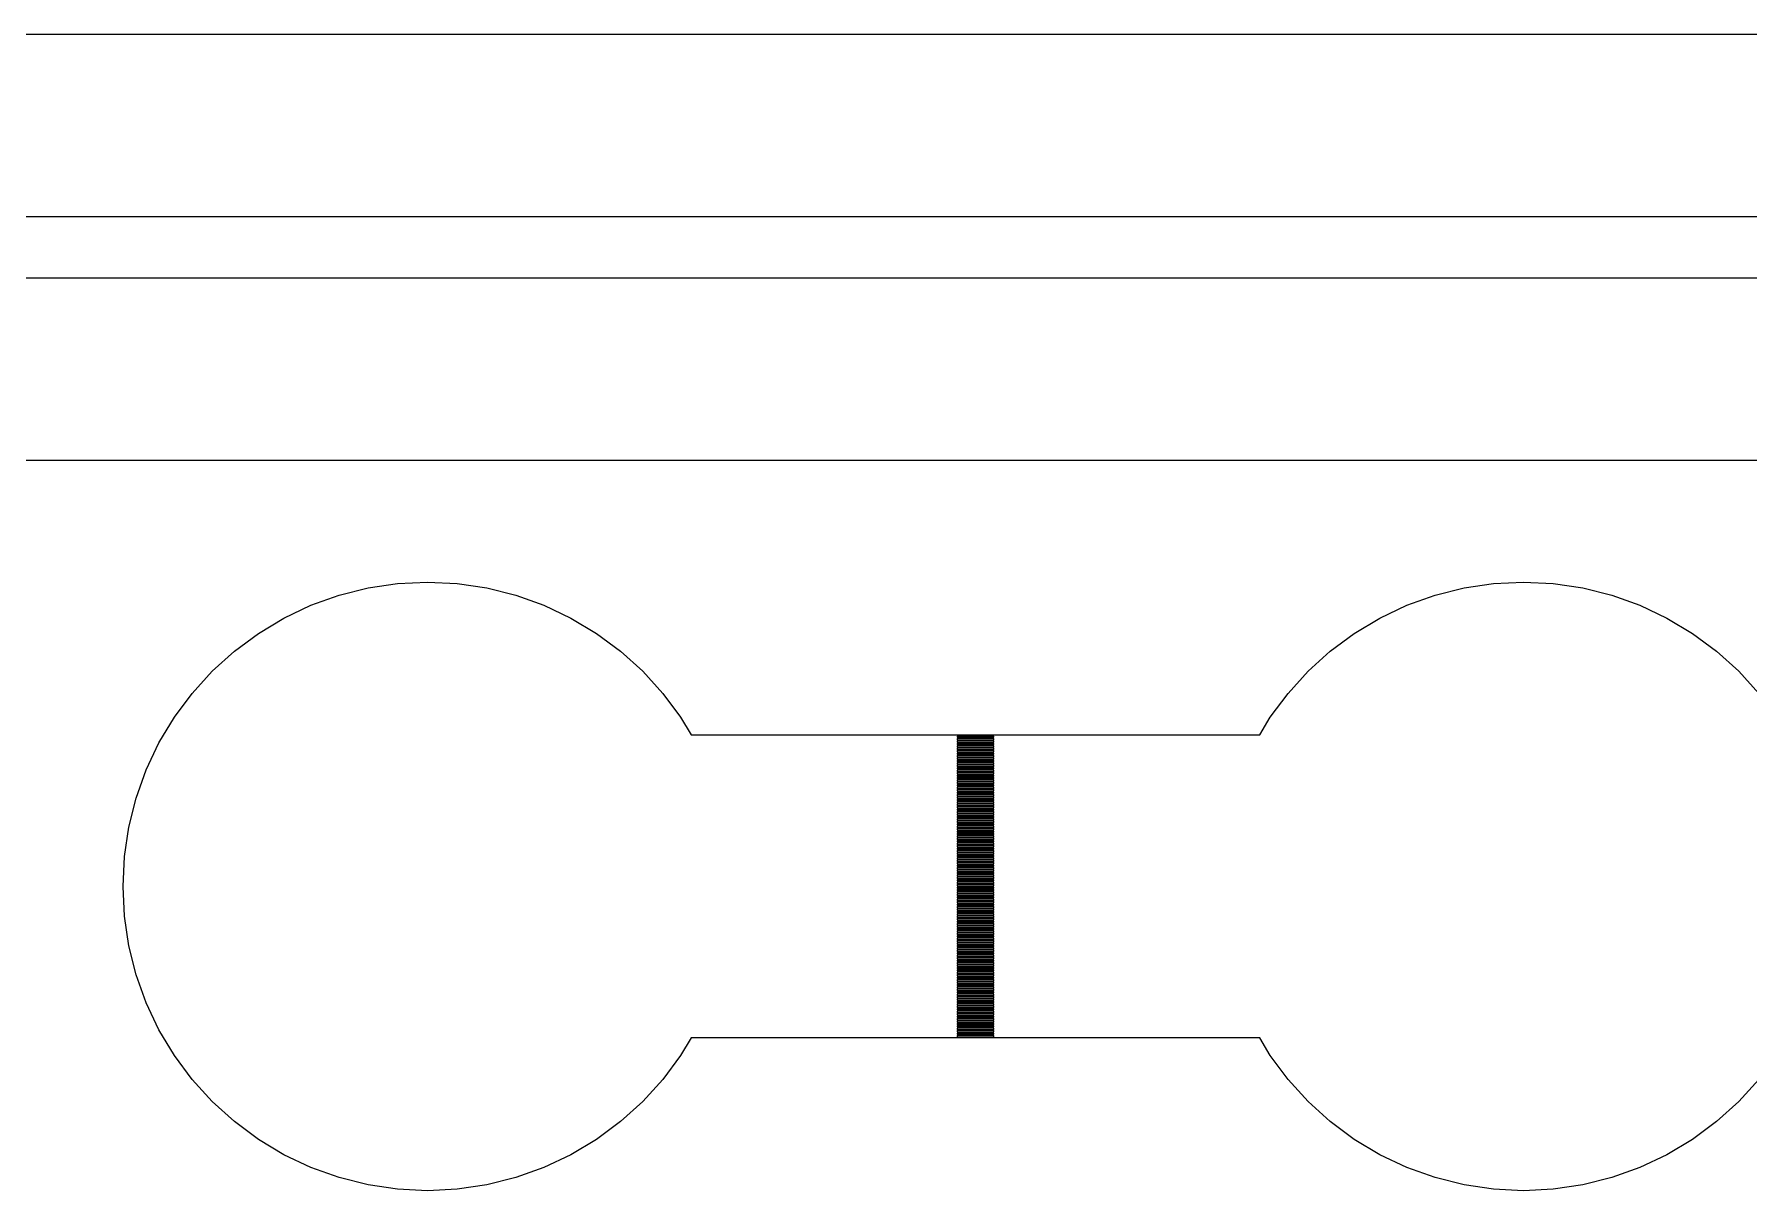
# Model space of a CAD drawing. Extents: x -16 to 132, y -40 to 113.
# Drawn here: x 84.13 to 98.53, y 66.47 to 76.18 of the extents above; entities that cross this region are included whole.
import ezdxf

# ---------------------------------------------------------------- set-up
doc = ezdxf.new("R2010")
doc.units = 0

msp = doc.modelspace()

# ---------------------------------------------------------------- linework, layer by layer
for p, q in [((-2.55649, 76.1837), (112.997, 76.1837)), ((111.463, 74.6498), (-1.0226, 74.6498)), ((-0.51129, 74.1385), (110.952, 74.1385)), ((109.418, 72.6046), (1.0226, 72.6046)), ((86.9335, 71.5329), (87.1817, 71.5697)), ((87.1817, 71.5697), (87.4323, 71.582)), ((87.4323, 71.582), (87.6829, 71.5697)), ((87.6829, 71.5697), (87.931, 71.5329)), ((96.1369, 71.5329), (96.3851, 71.5697)), ((96.3851, 71.5697), (96.6357, 71.582)), ((96.6357, 71.582), (96.8863, 71.5697)), ((96.8863, 71.5697), (97.1344, 71.5329)), ((86.454, 71.3874), (86.6902, 71.4719)), ((86.6902, 71.4719), (86.9335, 71.5329)), ((87.931, 71.5329), (88.1744, 71.4719)), ((88.1744, 71.4719), (88.4106, 71.3874)), ((95.6574, 71.3874), (95.8936, 71.4719)), ((95.8936, 71.4719), (96.1369, 71.5329)), ((97.1344, 71.5329), (97.3778, 71.4719)), ((97.3778, 71.4719), (97.614, 71.3874)), ((86.012, 71.1511), (86.2272, 71.2801)), ((86.2272, 71.2801), (86.454, 71.3874)), ((88.4106, 71.3874), (88.6374, 71.2801)), ((88.6374, 71.2801), (88.8526, 71.1511)), ((95.2154, 71.1511), (95.4306, 71.2801)), ((95.4306, 71.2801), (95.6574, 71.3874)), ((97.614, 71.3874), (97.8408, 71.2801)), ((97.8408, 71.2801), (98.056, 71.1511)), ((85.8105, 71.0017), (86.012, 71.1511)), ((88.8526, 71.1511), (89.0541, 71.0017)), ((95.0139, 71.0017), (95.2154, 71.1511)), ((98.056, 71.1511), (98.2575, 71.0017)), ((85.6246, 70.8332), (85.8105, 71.0017)), ((89.0541, 71.0017), (89.24, 70.8332)), ((94.828, 70.8332), (95.0139, 71.0017)), ((98.2575, 71.0017), (98.4434, 70.8332)), ((85.4561, 70.6473), (85.6246, 70.8332)), ((89.24, 70.8332), (89.4085, 70.6473)), ((94.6595, 70.6473), (94.828, 70.8332)), ((98.4434, 70.8332), (98.6119, 70.6473)), ((85.3067, 70.4458), (85.4561, 70.6473)), ((89.4085, 70.6473), (89.5579, 70.4458)), ((94.51, 70.4458), (94.6595, 70.6473)), ((85.1777, 70.2306), (85.3067, 70.4458)), ((89.5579, 70.4458), (89.6461, 70.2986)), ((94.4218, 70.2986), (94.51, 70.4458)), ((89.6461, 70.2986), (94.4218, 70.2986)), ((92.1874, 70.2884), (91.8806, 70.2884)), ((91.8806, 70.2884), (91.8806, 70.2782)), ((91.8806, 70.2782), (92.1874, 70.2782)), ((92.1874, 70.2679), (91.8806, 70.2679)), ((91.8806, 70.2679), (91.8806, 70.2577)), ((92.1874, 70.2782), (92.1874, 70.2884)), ((92.1874, 70.2577), (92.1874, 70.2679)), ((85.0704, 70.0038), (85.1777, 70.2306)), ((91.8806, 70.2577), (92.1874, 70.2577)), ((92.1874, 70.2475), (91.8806, 70.2475)), ((91.8806, 70.2475), (91.8806, 70.2373)), ((91.8806, 70.2373), (92.1874, 70.2373)), ((92.1874, 70.227), (91.8806, 70.227)), ((91.8806, 70.227), (91.8806, 70.2168)), ((91.8806, 70.2168), (92.1874, 70.2168)), ((92.1874, 70.2066), (91.8806, 70.2066)), ((91.8806, 70.2066), (91.8806, 70.1964)), ((91.8806, 70.1964), (92.1874, 70.1964)), ((92.1874, 70.1861), (91.8806, 70.1861)), ((91.8806, 70.1861), (91.8806, 70.1759)), ((91.8806, 70.1759), (92.1874, 70.1759)), ((92.1874, 70.1657), (91.8806, 70.1657)), ((91.8806, 70.1657), (91.8806, 70.1555)), ((91.8806, 70.1555), (92.1874, 70.1555)), ((92.1874, 70.1452), (91.8806, 70.1452)), ((91.8806, 70.1452), (91.8806, 70.135)), ((91.8806, 70.135), (92.1874, 70.135)), ((92.1874, 70.1248), (91.8806, 70.1248)), ((91.8806, 70.1248), (91.8806, 70.1145)), ((92.1874, 70.2373), (92.1874, 70.2475)), ((92.1874, 70.2168), (92.1874, 70.227)), ((92.1874, 70.1964), (92.1874, 70.2066)), ((92.1874, 70.1759), (92.1874, 70.1861)), ((92.1874, 70.1555), (92.1874, 70.1657)), ((92.1874, 70.135), (92.1874, 70.1452)), ((92.1874, 70.1145), (92.1874, 70.1248)), ((84.9859, 69.7676), (85.0704, 70.0038)), ((91.8806, 70.1145), (92.1874, 70.1145)), ((92.1874, 70.1043), (91.8806, 70.1043)), ((91.8806, 70.1043), (91.8806, 70.0941)), ((91.8806, 70.0941), (92.1874, 70.0941)), ((92.1874, 70.0839), (91.8806, 70.0839)), ((91.8806, 70.0839), (91.8806, 70.0737)), ((91.8806, 70.0737), (92.1874, 70.0737)), ((92.1874, 70.0634), (91.8806, 70.0634)), ((91.8806, 70.0634), (91.8806, 70.0532)), ((91.8806, 70.0532), (92.1874, 70.0532)), ((92.1874, 70.043), (91.8806, 70.043)), ((91.8806, 70.043), (91.8806, 70.0327)), ((91.8806, 70.0327), (92.1874, 70.0327)), ((92.1874, 70.0225), (91.8806, 70.0225)), ((91.8806, 70.0225), (91.8806, 70.0123)), ((91.8806, 70.0123), (92.1874, 70.0123)), ((92.1874, 70.0021), (91.8806, 70.0021)), ((91.8806, 70.0021), (91.8806, 69.9918)), ((91.8806, 69.9918), (92.1874, 69.9918)), ((92.1874, 69.9816), (91.8806, 69.9816)), ((91.8806, 69.9816), (91.8806, 69.9714)), ((91.8806, 69.9714), (92.1874, 69.9714)), ((92.1874, 70.0941), (92.1874, 70.1043)), ((92.1874, 70.0737), (92.1874, 70.0839)), ((92.1874, 70.0532), (92.1874, 70.0634)), ((92.1874, 70.0327), (92.1874, 70.043)), ((92.1874, 70.0123), (92.1874, 70.0225)), ((92.1874, 69.9918), (92.1874, 70.0021)), ((92.1874, 69.9714), (92.1874, 69.9816)), ((92.1874, 69.9612), (91.8806, 69.9612)), ((91.8806, 69.9612), (91.8806, 69.9509)), ((91.8806, 69.9509), (92.1874, 69.9509)), ((92.1874, 69.9407), (91.8806, 69.9407)), ((91.8806, 69.9407), (91.8806, 69.9305)), ((91.8806, 69.9305), (92.1874, 69.9305)), ((92.1874, 69.9203), (91.8806, 69.9203)), ((91.8806, 69.9203), (91.8806, 69.91)), ((91.8806, 69.91), (92.1874, 69.91)), ((92.1874, 69.8998), (91.8806, 69.8998)), ((91.8806, 69.8998), (91.8806, 69.8896)), ((91.8806, 69.8896), (92.1874, 69.8896)), ((92.1874, 69.8793), (91.8806, 69.8793)), ((91.8806, 69.8793), (91.8806, 69.8691)), ((91.8806, 69.8691), (92.1874, 69.8691)), ((92.1874, 69.8589), (91.8806, 69.8589)), ((91.8806, 69.8589), (91.8806, 69.8487)), ((91.8806, 69.8487), (92.1874, 69.8487)), ((92.1874, 69.8385), (91.8806, 69.8385)), ((91.8806, 69.8385), (91.8806, 69.8282)), ((91.8806, 69.8282), (92.1874, 69.8282)), ((92.1874, 69.9509), (92.1874, 69.9612)), ((92.1874, 69.9305), (92.1874, 69.9407)), ((92.1874, 69.91), (92.1874, 69.9203)), ((92.1874, 69.8896), (92.1874, 69.8998)), ((92.1874, 69.8691), (92.1874, 69.8793)), ((92.1874, 69.8487), (92.1874, 69.8589)), ((92.1874, 69.8282), (92.1874, 69.8385)), ((84.9249, 69.5242), (84.9859, 69.7676)), ((92.1874, 69.818), (91.8806, 69.818)), ((91.8806, 69.818), (91.8806, 69.8078)), ((91.8806, 69.8078), (92.1874, 69.8078)), ((92.1874, 69.7975), (91.8806, 69.7975)), ((91.8806, 69.7975), (91.8806, 69.7873)), ((91.8806, 69.7873), (92.1874, 69.7873)), ((92.1874, 69.7771), (91.8806, 69.7771)), ((91.8806, 69.7771), (91.8806, 69.7669)), ((91.8806, 69.7669), (92.1874, 69.7669)), ((92.1874, 69.7567), (91.8806, 69.7567)), ((91.8806, 69.7567), (91.8806, 69.7464)), ((91.8806, 69.7464), (92.1874, 69.7464)), ((92.1874, 69.7362), (91.8806, 69.7362)), ((91.8806, 69.7362), (91.8806, 69.726)), ((91.8806, 69.726), (92.1874, 69.726)), ((92.1874, 69.7157), (91.8806, 69.7157)), ((91.8806, 69.7157), (91.8806, 69.7055)), ((91.8806, 69.7055), (92.1874, 69.7055)), ((92.1874, 69.6953), (91.8806, 69.6953)), ((91.8806, 69.6953), (91.8806, 69.6851)), ((91.8806, 69.6851), (92.1874, 69.6851)), ((92.1874, 69.8078), (92.1874, 69.818)), ((92.1874, 69.7873), (92.1874, 69.7975)), ((92.1874, 69.7669), (92.1874, 69.7771)), ((92.1874, 69.7464), (92.1874, 69.7567)), ((92.1874, 69.726), (92.1874, 69.7362)), ((92.1874, 69.7055), (92.1874, 69.7157)), ((92.1874, 69.6851), (92.1874, 69.6953)), ((92.1874, 69.6748), (91.8806, 69.6748)), ((91.8806, 69.6748), (91.8806, 69.6646)), ((91.8806, 69.6646), (92.1874, 69.6646)), ((92.1874, 69.6544), (91.8806, 69.6544)), ((91.8806, 69.6544), (91.8806, 69.6442)), ((91.8806, 69.6442), (92.1874, 69.6442)), ((92.1874, 69.6339), (91.8806, 69.6339)), ((91.8806, 69.6339), (91.8806, 69.6237)), ((91.8806, 69.6237), (92.1874, 69.6237)), ((92.1874, 69.6135), (91.8806, 69.6135)), ((91.8806, 69.6135), (91.8806, 69.6032)), ((91.8806, 69.6032), (92.1874, 69.6032)), ((92.1874, 69.593), (91.8806, 69.593)), ((91.8806, 69.593), (91.8806, 69.5828)), ((91.8806, 69.5828), (92.1874, 69.5828)), ((92.1874, 69.5726), (91.8806, 69.5726)), ((91.8806, 69.5726), (91.8806, 69.5623)), ((91.8806, 69.5623), (92.1874, 69.5623)), ((92.1874, 69.5521), (91.8806, 69.5521)), ((91.8806, 69.5521), (91.8806, 69.5419)), ((91.8806, 69.5419), (92.1874, 69.5419)), ((92.1874, 69.6646), (92.1874, 69.6748)), ((92.1874, 69.6442), (92.1874, 69.6544)), ((92.1874, 69.6237), (92.1874, 69.6339)), ((92.1874, 69.6032), (92.1874, 69.6135)), ((92.1874, 69.5828), (92.1874, 69.593)), ((92.1874, 69.5623), (92.1874, 69.5726)), ((92.1874, 69.5419), (92.1874, 69.5521)), ((84.8881, 69.2761), (84.9249, 69.5242)), ((92.1874, 69.5317), (91.8806, 69.5317)), ((91.8806, 69.5317), (91.8806, 69.5214)), ((91.8806, 69.5214), (92.1874, 69.5214)), ((92.1874, 69.5112), (91.8806, 69.5112)), ((91.8806, 69.5112), (91.8806, 69.501)), ((91.8806, 69.501), (92.1874, 69.501)), ((92.1874, 69.4908), (91.8806, 69.4908)), ((91.8806, 69.4908), (91.8806, 69.4805)), ((91.8806, 69.4805), (92.1874, 69.4805)), ((92.1874, 69.4703), (91.8806, 69.4703)), ((91.8806, 69.4703), (91.8806, 69.4601)), ((91.8806, 69.4601), (92.1874, 69.4601)), ((92.1874, 69.4499), (91.8806, 69.4499)), ((91.8806, 69.4499), (91.8806, 69.4397)), ((91.8806, 69.4397), (92.1874, 69.4397)), ((92.1874, 69.4294), (91.8806, 69.4294)), ((91.8806, 69.4294), (91.8806, 69.4192)), ((91.8806, 69.4192), (92.1874, 69.4192)), ((92.1874, 69.409), (91.8806, 69.409)), ((91.8806, 69.409), (91.8806, 69.3987)), ((91.8806, 69.3987), (92.1874, 69.3987)), ((92.1874, 69.5214), (92.1874, 69.5317)), ((92.1874, 69.501), (92.1874, 69.5112)), ((92.1874, 69.4805), (92.1874, 69.4908)), ((92.1874, 69.4601), (92.1874, 69.4703)), ((92.1874, 69.4397), (92.1874, 69.4499)), ((92.1874, 69.4192), (92.1874, 69.4294)), ((92.1874, 69.3987), (92.1874, 69.409)), ((84.8758, 69.0255), (84.8881, 69.2761)), ((92.1874, 69.3885), (91.8806, 69.3885)), ((91.8806, 69.3885), (91.8806, 69.3783)), ((91.8806, 69.3783), (92.1874, 69.3783)), ((92.1874, 69.3681), (91.8806, 69.3681)), ((91.8806, 69.3681), (91.8806, 69.3578)), ((91.8806, 69.3578), (92.1874, 69.3578)), ((92.1874, 69.3476), (91.8806, 69.3476)), ((91.8806, 69.3476), (91.8806, 69.3374)), ((91.8806, 69.3374), (92.1874, 69.3374)), ((92.1874, 69.3272), (91.8806, 69.3272)), ((91.8806, 69.3272), (91.8806, 69.3169)), ((91.8806, 69.3169), (92.1874, 69.3169)), ((92.1874, 69.3067), (91.8806, 69.3067)), ((91.8806, 69.3067), (91.8806, 69.2965)), ((91.8806, 69.2965), (92.1874, 69.2965)), ((92.1874, 69.2862), (91.8806, 69.2862)), ((91.8806, 69.2862), (91.8806, 69.276)), ((91.8806, 69.276), (92.1874, 69.276)), ((92.1874, 69.2658), (91.8806, 69.2658)), ((91.8806, 69.2658), (91.8806, 69.2556)), ((91.8806, 69.2556), (92.1874, 69.2556)), ((92.1874, 69.3783), (92.1874, 69.3885)), ((92.1874, 69.3578), (92.1874, 69.3681)), ((92.1874, 69.3374), (92.1874, 69.3476)), ((92.1874, 69.3169), (92.1874, 69.3272)), ((92.1874, 69.2965), (92.1874, 69.3067)), ((92.1874, 69.276), (92.1874, 69.2862)), ((92.1874, 69.2556), (92.1874, 69.2658)), ((92.1874, 69.2453), (91.8806, 69.2453)), ((91.8806, 69.2453), (91.8806, 69.2351)), ((91.8806, 69.2351), (92.1874, 69.2351)), ((92.1874, 69.2249), (91.8806, 69.2249)), ((91.8806, 69.2249), (91.8806, 69.2147)), ((91.8806, 69.2147), (92.1874, 69.2147)), ((92.1874, 69.2044), (91.8806, 69.2044)), ((91.8806, 69.2044), (91.8806, 69.1942)), ((91.8806, 69.1942), (92.1874, 69.1942)), ((92.1874, 69.184), (91.8806, 69.184)), ((91.8806, 69.184), (91.8806, 69.1738)), ((91.8806, 69.1738), (92.1874, 69.1738)), ((92.1874, 69.1635), (91.8806, 69.1635)), ((91.8806, 69.1635), (91.8806, 69.1533)), ((91.8806, 69.1533), (92.1874, 69.1533)), ((92.1874, 69.1431), (91.8806, 69.1431)), ((91.8806, 69.1431), (91.8806, 69.1329)), ((91.8806, 69.1329), (92.1874, 69.1329)), ((92.1874, 69.1226), (91.8806, 69.1226)), ((91.8806, 69.1226), (91.8806, 69.1124)), ((91.8806, 69.1124), (92.1874, 69.1124)), ((92.1874, 69.2351), (92.1874, 69.2453)), ((92.1874, 69.2147), (92.1874, 69.2249)), ((92.1874, 69.1942), (92.1874, 69.2044)), ((92.1874, 69.1738), (92.1874, 69.184)), ((92.1874, 69.1533), (92.1874, 69.1635)), ((92.1874, 69.1329), (92.1874, 69.1431)), ((92.1874, 69.1124), (92.1874, 69.1226)), ((84.8881, 68.7749), (84.8758, 69.0255)), ((92.1874, 69.1022), (91.8806, 69.1022)), ((91.8806, 69.1022), (91.8806, 69.0919)), ((91.8806, 69.0919), (92.1874, 69.0919)), ((92.1874, 69.0817), (91.8806, 69.0817)), ((91.8806, 69.0817), (91.8806, 69.0715)), ((91.8806, 69.0715), (92.1874, 69.0715)), ((92.1874, 69.0613), (91.8806, 69.0613)), ((91.8806, 69.0613), (91.8806, 69.0511)), ((91.8806, 69.0511), (92.1874, 69.0511)), ((92.1874, 69.0408), (91.8806, 69.0408)), ((91.8806, 69.0408), (91.8806, 69.0306)), ((91.8806, 69.0306), (92.1874, 69.0306)), ((92.1874, 69.0204), (91.8806, 69.0204)), ((91.8806, 69.0204), (91.8806, 69.0101)), ((91.8806, 69.0101), (92.1874, 69.0101)), ((92.1874, 68.9999), (91.8806, 68.9999)), ((91.8806, 68.9999), (91.8806, 68.9897)), ((91.8806, 68.9897), (92.1874, 68.9897)), ((92.1874, 68.9795), (91.8806, 68.9795)), ((91.8806, 68.9795), (91.8806, 68.9693)), ((91.8806, 68.9693), (92.1874, 68.9693)), ((92.1874, 69.0919), (92.1874, 69.1022)), ((92.1874, 69.0715), (92.1874, 69.0817)), ((92.1874, 69.0511), (92.1874, 69.0613)), ((92.1874, 69.0306), (92.1874, 69.0408)), ((92.1874, 69.0101), (92.1874, 69.0204)), ((92.1874, 68.9897), (92.1874, 68.9999)), ((92.1874, 68.9693), (92.1874, 68.9795)), ((92.1874, 68.959), (91.8806, 68.959)), ((91.8806, 68.959), (91.8806, 68.9488)), ((91.8806, 68.9488), (92.1874, 68.9488)), ((92.1874, 68.9386), (91.8806, 68.9386)), ((91.8806, 68.9386), (91.8806, 68.9284)), ((91.8806, 68.9284), (92.1874, 68.9284)), ((92.1874, 68.9181), (91.8806, 68.9181)), ((91.8806, 68.9181), (91.8806, 68.9079)), ((91.8806, 68.9079), (92.1874, 68.9079)), ((92.1874, 68.8977), (91.8806, 68.8977)), ((91.8806, 68.8977), (91.8806, 68.8875)), ((91.8806, 68.8875), (92.1874, 68.8875)), ((92.1874, 68.8772), (91.8806, 68.8772)), ((91.8806, 68.8772), (91.8806, 68.867)), ((91.8806, 68.867), (92.1874, 68.867)), ((92.1874, 68.8568), (91.8806, 68.8568)), ((91.8806, 68.8568), (91.8806, 68.8465)), ((91.8806, 68.8465), (92.1874, 68.8465)), ((92.1874, 68.8363), (91.8806, 68.8363)), ((91.8806, 68.8363), (91.8806, 68.8261)), ((91.8806, 68.8261), (92.1874, 68.8261)), ((92.1874, 68.9488), (92.1874, 68.959)), ((92.1874, 68.9284), (92.1874, 68.9386)), ((92.1874, 68.9079), (92.1874, 68.9181)), ((92.1874, 68.8875), (92.1874, 68.8977)), ((92.1874, 68.867), (92.1874, 68.8772)), ((92.1874, 68.8465), (92.1874, 68.8568)), ((92.1874, 68.8261), (92.1874, 68.8363)), ((84.9249, 68.5267), (84.8881, 68.7749)), ((92.1874, 68.8159), (91.8806, 68.8159)), ((91.8806, 68.8159), (91.8806, 68.8056)), ((91.8806, 68.8056), (92.1874, 68.8056)), ((92.1874, 68.7954), (91.8806, 68.7954)), ((91.8806, 68.7954), (91.8806, 68.7852)), ((91.8806, 68.7852), (92.1874, 68.7852)), ((92.1874, 68.775), (91.8806, 68.775)), ((91.8806, 68.775), (91.8806, 68.7647)), ((91.8806, 68.7647), (92.1874, 68.7647)), ((92.1874, 68.7545), (91.8806, 68.7545)), ((91.8806, 68.7545), (91.8806, 68.7443)), ((91.8806, 68.7443), (92.1874, 68.7443)), ((92.1874, 68.7341), (91.8806, 68.7341)), ((91.8806, 68.7341), (91.8806, 68.7238)), ((91.8806, 68.7238), (92.1874, 68.7238)), ((92.1874, 68.7136), (91.8806, 68.7136)), ((91.8806, 68.7136), (91.8806, 68.7034)), ((91.8806, 68.7034), (92.1874, 68.7034)), ((92.1874, 68.6931), (91.8806, 68.6931)), ((91.8806, 68.6931), (91.8806, 68.6829)), ((91.8806, 68.6829), (92.1874, 68.6829)), ((92.1874, 68.8056), (92.1874, 68.8159)), ((92.1874, 68.7852), (92.1874, 68.7954)), ((92.1874, 68.7647), (92.1874, 68.775)), ((92.1874, 68.7443), (92.1874, 68.7545)), ((92.1874, 68.7238), (92.1874, 68.7341)), ((92.1874, 68.7034), (92.1874, 68.7136)), ((92.1874, 68.6829), (92.1874, 68.6931)), ((92.1874, 68.6727), (91.8806, 68.6727)), ((91.8806, 68.6727), (91.8806, 68.6625)), ((91.8806, 68.6625), (92.1874, 68.6625)), ((92.1874, 68.6523), (91.8806, 68.6523)), ((91.8806, 68.6523), (91.8806, 68.642)), ((91.8806, 68.642), (92.1874, 68.642)), ((92.1874, 68.6318), (91.8806, 68.6318)), ((91.8806, 68.6318), (91.8806, 68.6216)), ((91.8806, 68.6216), (92.1874, 68.6216)), ((92.1874, 68.6113), (91.8806, 68.6113)), ((91.8806, 68.6113), (91.8806, 68.6011)), ((91.8806, 68.6011), (92.1874, 68.6011)), ((92.1874, 68.5909), (91.8806, 68.5909)), ((91.8806, 68.5909), (91.8806, 68.5807)), ((91.8806, 68.5807), (92.1874, 68.5807)), ((92.1874, 68.5704), (91.8806, 68.5704)), ((91.8806, 68.5704), (91.8806, 68.5602)), ((91.8806, 68.5602), (92.1874, 68.5602)), ((92.1874, 68.55), (91.8806, 68.55)), ((91.8806, 68.55), (91.8806, 68.5398)), ((91.8806, 68.5398), (92.1874, 68.5398)), ((92.1874, 68.6625), (92.1874, 68.6727)), ((92.1874, 68.642), (92.1874, 68.6523)), ((92.1874, 68.6216), (92.1874, 68.6318)), ((92.1874, 68.6011), (92.1874, 68.6113)), ((92.1874, 68.5807), (92.1874, 68.5909)), ((92.1874, 68.5602), (92.1874, 68.5704)), ((92.1874, 68.5398), (92.1874, 68.55)), ((84.9859, 68.2834), (84.9249, 68.5267)), ((92.1874, 68.5295), (91.8806, 68.5295)), ((91.8806, 68.5295), (91.8806, 68.5193)), ((91.8806, 68.5193), (92.1874, 68.5193)), ((92.1874, 68.5091), (91.8806, 68.5091)), ((91.8806, 68.5091), (91.8806, 68.4989)), ((91.8806, 68.4989), (92.1874, 68.4989)), ((92.1874, 68.4886), (91.8806, 68.4886)), ((91.8806, 68.4886), (91.8806, 68.4784)), ((91.8806, 68.4784), (92.1874, 68.4784)), ((92.1874, 68.4682), (91.8806, 68.4682)), ((91.8806, 68.4682), (91.8806, 68.458)), ((91.8806, 68.458), (92.1874, 68.458)), ((92.1874, 68.4477), (91.8806, 68.4477)), ((91.8806, 68.4477), (91.8806, 68.4375)), ((91.8806, 68.4375), (92.1874, 68.4375)), ((92.1874, 68.4273), (91.8806, 68.4273)), ((91.8806, 68.4273), (91.8806, 68.4171)), ((91.8806, 68.4171), (92.1874, 68.4171)), ((92.1874, 68.4068), (91.8806, 68.4068)), ((91.8806, 68.4068), (91.8806, 68.3966)), ((91.8806, 68.3966), (92.1874, 68.3966)), ((92.1874, 68.5193), (92.1874, 68.5295)), ((92.1874, 68.4989), (92.1874, 68.5091)), ((92.1874, 68.4784), (92.1874, 68.4886)), ((92.1874, 68.458), (92.1874, 68.4682)), ((92.1874, 68.4375), (92.1874, 68.4477)), ((92.1874, 68.4171), (92.1874, 68.4273)), ((92.1874, 68.3966), (92.1874, 68.4068)), ((85.0704, 68.0472), (84.9859, 68.2834)), ((92.1874, 68.3864), (91.8806, 68.3864)), ((91.8806, 68.3864), (91.8806, 68.3761)), ((91.8806, 68.3761), (92.1874, 68.3761)), ((92.1874, 68.3659), (91.8806, 68.3659)), ((91.8806, 68.3659), (91.8806, 68.3557)), ((91.8806, 68.3557), (92.1874, 68.3557)), ((92.1874, 68.3455), (91.8806, 68.3455)), ((91.8806, 68.3455), (91.8806, 68.3353)), ((91.8806, 68.3353), (92.1874, 68.3353)), ((92.1874, 68.325), (91.8806, 68.325)), ((91.8806, 68.325), (91.8806, 68.3148)), ((91.8806, 68.3148), (92.1874, 68.3148)), ((92.1874, 68.3046), (91.8806, 68.3046)), ((91.8806, 68.3046), (91.8806, 68.2943)), ((91.8806, 68.2943), (92.1874, 68.2943)), ((92.1874, 68.2841), (91.8806, 68.2841)), ((91.8806, 68.2841), (91.8806, 68.2739)), ((91.8806, 68.2739), (92.1874, 68.2739)), ((92.1874, 68.2637), (91.8806, 68.2637)), ((91.8806, 68.2637), (91.8806, 68.2534)), ((91.8806, 68.2534), (92.1874, 68.2534)), ((92.1874, 68.2432), (91.8806, 68.2432)), ((91.8806, 68.2432), (91.8806, 68.233)), ((92.1874, 68.3761), (92.1874, 68.3864)), ((92.1874, 68.3557), (92.1874, 68.3659)), ((92.1874, 68.3353), (92.1874, 68.3455)), ((92.1874, 68.3148), (92.1874, 68.325)), ((92.1874, 68.2943), (92.1874, 68.3046)), ((92.1874, 68.2739), (92.1874, 68.2841)), ((92.1874, 68.2534), (92.1874, 68.2637)), ((92.1874, 68.233), (92.1874, 68.2432)), ((91.8806, 68.233), (92.1874, 68.233)), ((92.1874, 68.2228), (91.8806, 68.2228)), ((91.8806, 68.2228), (91.8806, 68.2125)), ((91.8806, 68.2125), (92.1874, 68.2125)), ((92.1874, 68.2023), (91.8806, 68.2023)), ((91.8806, 68.2023), (91.8806, 68.1921)), ((91.8806, 68.1921), (92.1874, 68.1921)), ((92.1874, 68.1819), (91.8806, 68.1819)), ((91.8806, 68.1819), (91.8806, 68.1716)), ((91.8806, 68.1716), (92.1874, 68.1716)), ((92.1874, 68.1614), (91.8806, 68.1614)), ((91.8806, 68.1614), (91.8806, 68.1512)), ((91.8806, 68.1512), (92.1874, 68.1512)), ((92.1874, 68.141), (91.8806, 68.141)), ((91.8806, 68.141), (91.8806, 68.1307)), ((91.8806, 68.1307), (92.1874, 68.1307)), ((92.1874, 68.1205), (91.8806, 68.1205)), ((91.8806, 68.1205), (91.8806, 68.1103)), ((91.8806, 68.1103), (92.1874, 68.1103)), ((92.1874, 68.1), (91.8806, 68.1)), ((91.8806, 68.1), (91.8806, 68.0898)), ((92.1874, 68.2125), (92.1874, 68.2228)), ((92.1874, 68.1921), (92.1874, 68.2023)), ((92.1874, 68.1716), (92.1874, 68.1819)), ((92.1874, 68.1512), (92.1874, 68.1614)), ((92.1874, 68.1307), (92.1874, 68.141)), ((92.1874, 68.1103), (92.1874, 68.1205)), ((92.1874, 68.0898), (92.1874, 68.1)), ((85.1777, 67.8204), (85.0704, 68.0472)), ((91.8806, 68.0898), (92.1874, 68.0898)), ((92.1874, 68.0796), (91.8806, 68.0796)), ((91.8806, 68.0796), (91.8806, 68.0694)), ((91.8806, 68.0694), (92.1874, 68.0694)), ((92.1874, 68.0591), (91.8806, 68.0591)), ((91.8806, 68.0591), (91.8806, 68.0489)), ((91.8806, 68.0489), (92.1874, 68.0489)), ((92.1874, 68.0387), (91.8806, 68.0387)), ((91.8806, 68.0387), (91.8806, 68.0285)), ((91.8806, 68.0285), (92.1874, 68.0285)), ((92.1874, 68.0182), (91.8806, 68.0182)), ((91.8806, 68.0182), (91.8806, 68.008)), ((91.8806, 68.008), (92.1874, 68.008)), ((92.1874, 67.9978), (91.8806, 67.9978)), ((91.8806, 67.9978), (91.8806, 67.9875)), ((91.8806, 67.9875), (92.1874, 67.9875)), ((92.1874, 67.9773), (91.8806, 67.9773)), ((91.8806, 67.9773), (91.8806, 67.9671)), ((91.8806, 67.9671), (92.1874, 67.9671)), ((92.1874, 67.9569), (91.8806, 67.9569)), ((91.8806, 67.9569), (91.8806, 67.9467)), ((92.1874, 68.0694), (92.1874, 68.0796)), ((92.1874, 68.0489), (92.1874, 68.0591)), ((92.1874, 68.0285), (92.1874, 68.0387)), ((92.1874, 68.008), (92.1874, 68.0182)), ((92.1874, 67.9875), (92.1874, 67.9978)), ((92.1874, 67.9671), (92.1874, 67.9773)), ((92.1874, 67.9467), (92.1874, 67.9569)), ((85.3067, 67.6052), (85.1777, 67.8204)), ((91.8806, 67.9467), (92.1874, 67.9467)), ((92.1874, 67.9364), (91.8806, 67.9364)), ((91.8806, 67.9364), (91.8806, 67.9262)), ((91.8806, 67.9262), (92.1874, 67.9262)), ((92.1874, 67.916), (91.8806, 67.916)), ((91.8806, 67.916), (91.8806, 67.9058)), ((91.8806, 67.9058), (92.1874, 67.9058)), ((92.1874, 67.8955), (91.8806, 67.8955)), ((91.8806, 67.8955), (91.8806, 67.8853)), ((91.8806, 67.8853), (92.1874, 67.8853)), ((92.1874, 67.8751), (91.8806, 67.8751)), ((91.8806, 67.8751), (91.8806, 67.8649)), ((91.8806, 67.8649), (92.1874, 67.8649)), ((92.1874, 67.8546), (91.8806, 67.8546)), ((91.8806, 67.8546), (91.8806, 67.8444)), ((91.8806, 67.8444), (92.1874, 67.8444)), ((92.1874, 67.8342), (91.8806, 67.8342)), ((91.8806, 67.8342), (91.8806, 67.8239)), ((91.8806, 67.8239), (92.1874, 67.8239)), ((92.1874, 67.8137), (91.8806, 67.8137)), ((91.8806, 67.8137), (91.8806, 67.8035)), ((92.1874, 67.9262), (92.1874, 67.9364)), ((92.1874, 67.9058), (92.1874, 67.916)), ((92.1874, 67.8853), (92.1874, 67.8955)), ((92.1874, 67.8649), (92.1874, 67.8751)), ((92.1874, 67.8444), (92.1874, 67.8546)), ((92.1874, 67.8239), (92.1874, 67.8342)), ((92.1874, 67.8035), (92.1874, 67.8137)), ((89.6461, 67.7524), (89.5579, 67.6052)), ((94.4218, 67.7524), (89.6461, 67.7524)), ((91.8806, 67.8035), (92.1874, 67.8035)), ((92.1874, 67.7933), (91.8806, 67.7933)), ((91.8806, 67.7933), (91.8806, 67.783)), ((91.8806, 67.783), (92.1874, 67.783)), ((92.1874, 67.7728), (91.8806, 67.7728)), ((91.8806, 67.7728), (91.8806, 67.7626)), ((91.8806, 67.7626), (92.1874, 67.7626)), ((92.1874, 67.783), (92.1874, 67.7933)), ((92.1874, 67.7626), (92.1874, 67.7728)), ((94.51, 67.6052), (94.4218, 67.7524)), ((85.4561, 67.4037), (85.3067, 67.6052)), ((89.5579, 67.6052), (89.4085, 67.4037)), ((94.6595, 67.4037), (94.51, 67.6052)), ((85.6246, 67.2178), (85.4561, 67.4037)), ((89.4085, 67.4037), (89.24, 67.2178)), ((94.828, 67.2178), (94.6595, 67.4037)), ((98.6119, 67.4037), (98.4434, 67.2178)), ((85.8105, 67.0493), (85.6246, 67.2178)), ((89.24, 67.2178), (89.0541, 67.0493)), ((95.0139, 67.0493), (94.828, 67.2178)), ((98.4434, 67.2178), (98.2575, 67.0493)), ((86.012, 66.8999), (85.8105, 67.0493)), ((89.0541, 67.0493), (88.8526, 66.8999)), ((95.2154, 66.8999), (95.0139, 67.0493)), ((98.2575, 67.0493), (98.056, 66.8999)), ((86.2272, 66.7709), (86.012, 66.8999)), ((88.8526, 66.8999), (88.6374, 66.7709)), ((95.4306, 66.7709), (95.2154, 66.8999)), ((98.056, 66.8999), (97.8408, 66.7709)), ((86.454, 66.6636), (86.2272, 66.7709)), ((86.6902, 66.5791), (86.454, 66.6636)), ((88.4106, 66.6636), (88.1744, 66.5791)), ((88.6374, 66.7709), (88.4106, 66.6636)), ((95.6574, 66.6636), (95.4306, 66.7709)), ((95.8936, 66.5791), (95.6574, 66.6636)), ((97.614, 66.6636), (97.3778, 66.5791)), ((97.8408, 66.7709), (97.614, 66.6636)), ((86.9335, 66.5181), (86.6902, 66.5791)), ((87.1817, 66.4813), (86.9335, 66.5181)), ((87.931, 66.5181), (87.6829, 66.4813)), ((88.1744, 66.5791), (87.931, 66.5181)), ((96.1369, 66.5181), (95.8936, 66.5791)), ((96.3851, 66.4813), (96.1369, 66.5181)), ((97.1344, 66.5181), (96.8863, 66.4813)), ((97.3778, 66.5791), (97.1344, 66.5181)), ((87.4323, 66.469), (87.1817, 66.4813)), ((87.6829, 66.4813), (87.4323, 66.469)), ((96.6357, 66.469), (96.3851, 66.4813)), ((96.8863, 66.4813), (96.6357, 66.469))]:
    msp.add_line(p, q)

doc.saveas('drawing.dxf')
